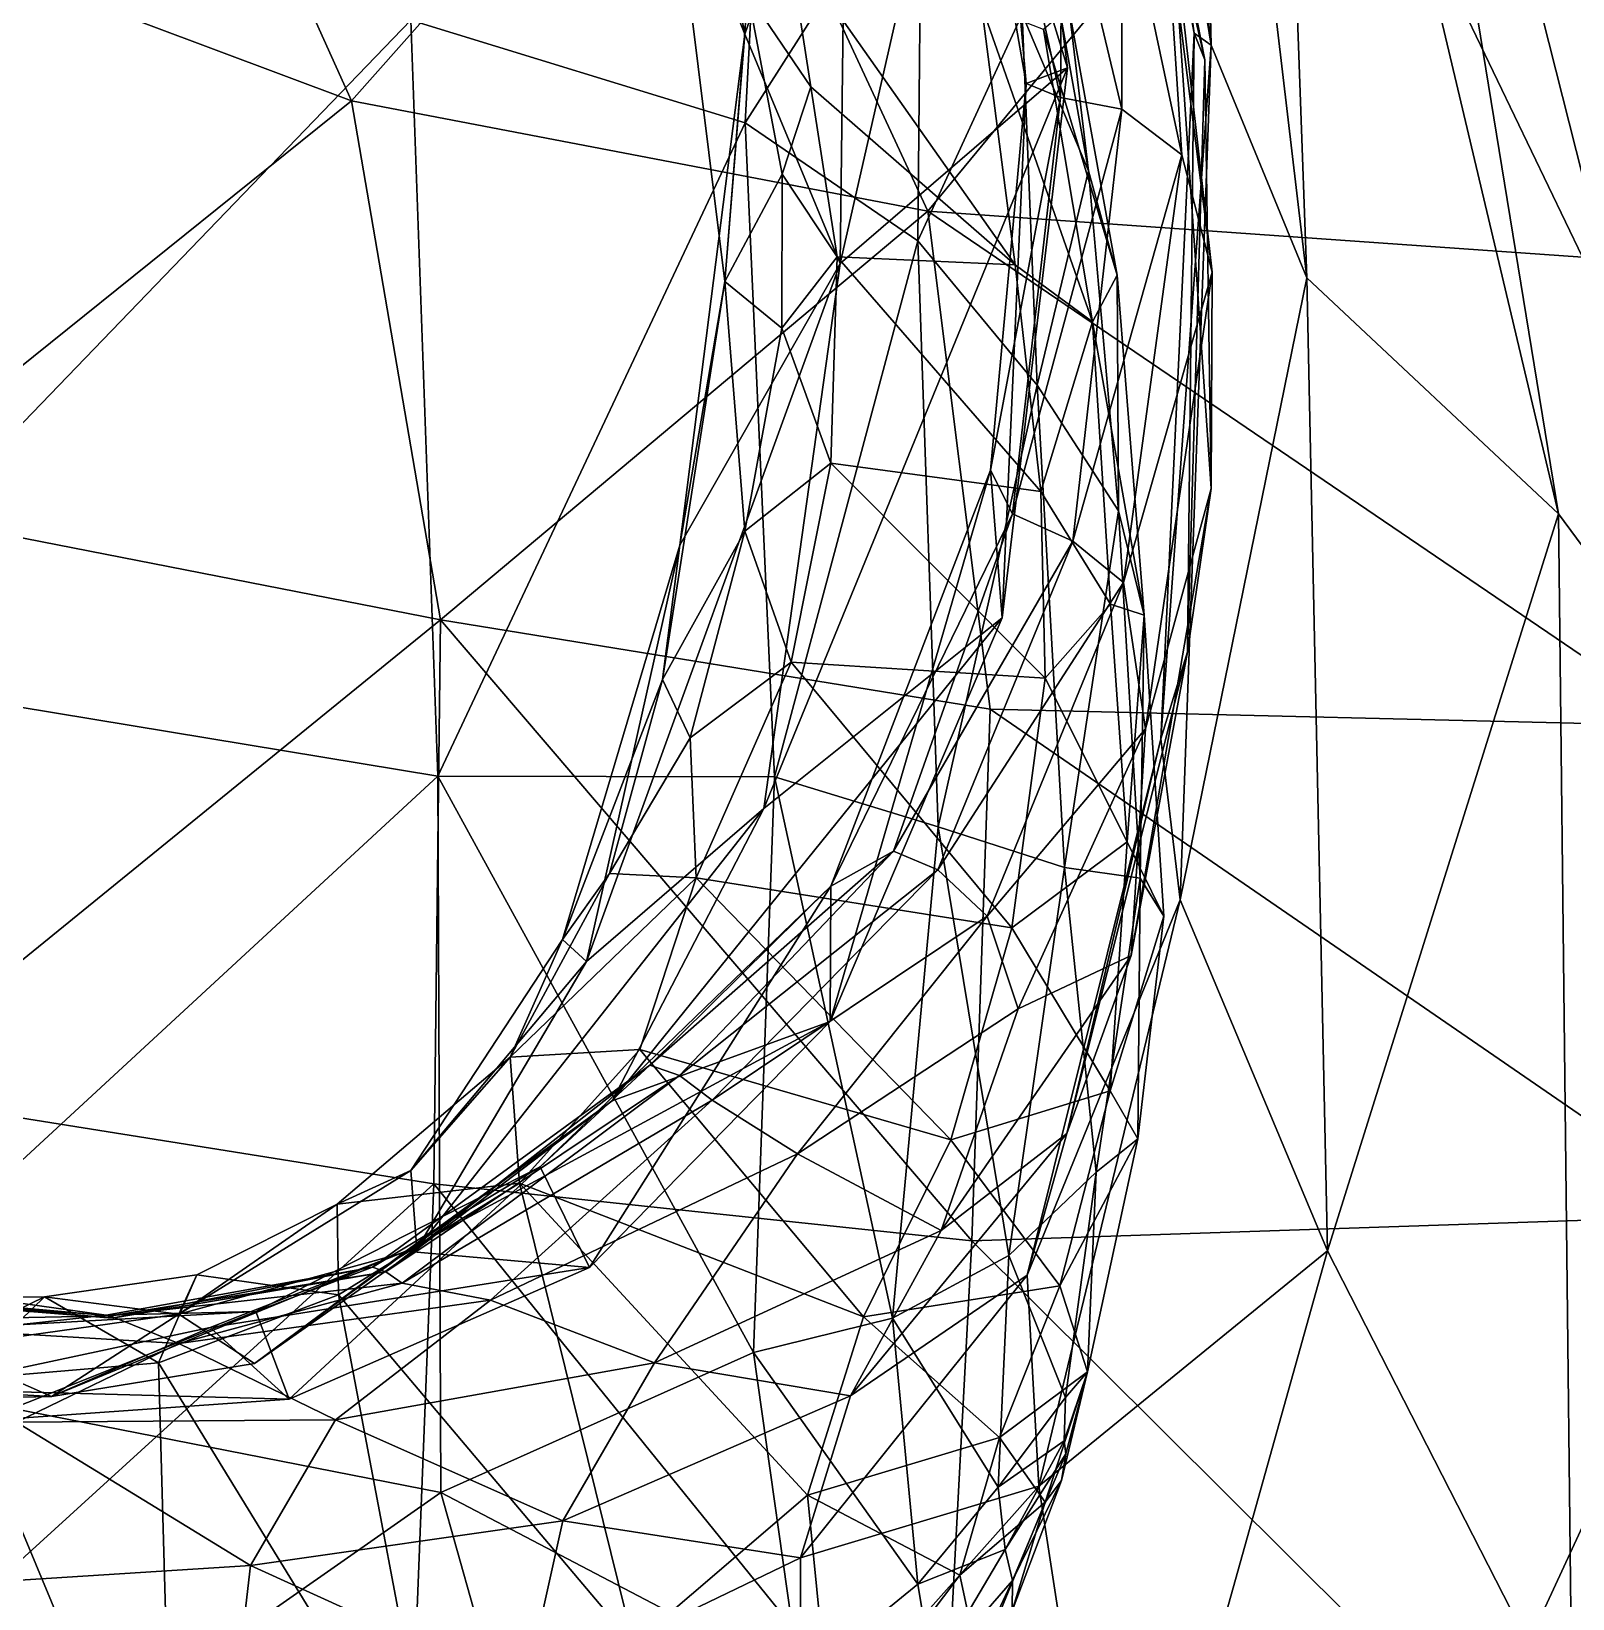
# Model space of a CAD drawing. Extents: x -1.6 to 1.6, y -9.4 to 16.4.
# Drawn here: x -0.8501 to -0.4734, y -0.7189 to -0.3359 of the extents above; entities that cross this region are included whole.
import ezdxf

# ---------------------------------------------------------------- set-up
doc = ezdxf.new("R2010")
doc.units = 0
doc.layers.add('DIPLODOC$LWO', color=1, linetype='CONTINUOUS')

msp = doc.modelspace()

# ---------------------------------------------------------------- linework, layer by layer
at = {"layer": 'DIPLODOC$LWO'}
for points in [[(-0.52561, -0.15546, 2.32214), (-0.50968, -0.13469, 2.34177), (-0.43617, -0.50886, 2.40344)], [(-0.41843, -0.53299, 2.42729), (-0.43617, -0.50886, 2.40344), (-0.50968, -0.13469, 2.34177)], [(-0.50968, -0.13469, 2.34177), (-0.43969, -0.15554, 2.33383), (-0.41843, -0.53299, 2.42729)], [(-0.54691, -0.15822, 2.27267), (-0.52561, -0.15546, 2.32214), (-0.47689, -0.45383, 2.34277)], [(-0.43617, -0.50886, 2.40344), (-0.47689, -0.45383, 2.34277), (-0.52561, -0.15546, 2.32214)], [(-0.58245, -0.15907, 2.15909), (-0.56179, -0.33925, 2.16057), (-0.58845, -0.17431, 2.08224)], [(-0.58245, -0.15907, 2.15909), (-0.56588, -0.16364, 2.2179), (-0.56179, -0.33925, 2.16057)], [(-0.56588, -0.16364, 2.2179), (-0.54691, -0.15822, 2.27267), (-0.53836, -0.39612, 2.2592)], [(-0.47689, -0.45383, 2.34277), (-0.53836, -0.39612, 2.2592), (-0.54691, -0.15822, 2.27267)], [(-0.53836, -0.39612, 2.2592), (-0.56179, -0.33925, 2.16057), (-0.56588, -0.16364, 2.2179)], [(-0.59687, -0.17199, 1.96828), (-0.56333, -0.34288, 1.94577), (-0.57141, -0.30736, 1.85631)], [(-0.56333, -0.34288, 1.94577), (-0.59687, -0.17199, 1.96828), (-0.56593, -0.33639, 2.04706)], [(-0.58845, -0.17431, 2.08224), (-0.56593, -0.33639, 2.04706), (-0.59687, -0.17199, 1.96828)], [(-0.56593, -0.33639, 2.04706), (-0.58845, -0.17431, 2.08224), (-0.56179, -0.33925, 2.16057)], [(-0.77188, -0.3529, 4.46425), (-0.8312, -0.22131, 4.38325), (-0.90556, -0.30279, 4.18361)], [(-0.68762, -0.25788, 4.6967), (-0.8312, -0.22131, 4.38325), (-0.77188, -0.3529, 4.46425)], [(-0.65087, -0.26536, 0.99909), (-0.61279, -0.21838, 1.30402), (-0.65248, -0.39261, 1.0211)], [(-0.61279, -0.21838, 1.30402), (-0.59684, -0.34485, 1.3119), (-0.65248, -0.39261, 1.0211)], [(-0.61279, -0.21838, 1.30402), (-0.62191, -0.26314, 1.48987), (-0.59684, -0.34485, 1.3119)], [(-0.69361, -0.24459, 0.76093), (-0.67578, -0.33663, 0.75008), (-0.69364, -0.29192, 0.51336)], [(-0.67578, -0.33663, 0.75008), (-0.69361, -0.24459, 0.76093), (-0.65087, -0.26536, 0.99909)], [(-0.67565, -0.35828, 0.01135), (-0.75741, -0.33318, 0.00517), (-0.67022, -0.25471, 0.02245)], [(-0.67022, -0.25471, 0.02245), (-0.63259, -0.29061, 0.03648), (-0.67565, -0.35828, 0.01135)], [(-0.63104, -0.37986, 4.7035), (-0.68762, -0.25788, 4.6967), (-0.77188, -0.3529, 4.46425)], [(-0.68762, -0.25788, 4.6967), (-0.63104, -0.37986, 4.7035), (-0.53335, -0.26151, 4.89661)], [(-0.63104, -0.37986, 4.7035), (-0.47104, -0.39107, 4.89483), (-0.53335, -0.26151, 4.89661)], [(-0.62191, -0.26314, 1.48987), (-0.61202, -0.29041, 1.56574), (-0.60699, -0.34864, 1.48779)], [(-0.62191, -0.26314, 1.48987), (-0.60699, -0.34864, 1.48779), (-0.59684, -0.34485, 1.3119)], [(-0.53335, -0.26151, 4.89661), (-0.47104, -0.39107, 4.89483), (-0.37531, -0.27215, 5.08031)], [(-0.65087, -0.26536, 0.99909), (-0.65248, -0.39261, 1.0211), (-0.67578, -0.33663, 0.75008)], [(-0.63343, -0.38712, 0.02269), (-0.67565, -0.35828, 0.01135), (-0.63259, -0.29061, 0.03648)], [(-0.63259, -0.29061, 0.03648), (-0.60799, -0.33174, 0.05406), (-0.63343, -0.38712, 0.02269)], [(-0.61202, -0.29041, 1.56574), (-0.59859, -0.35207, 1.5683), (-0.60699, -0.34864, 1.48779)], [(-0.61202, -0.29041, 1.56574), (-0.59818, -0.29387, 1.61844), (-0.59859, -0.35207, 1.5683)], [(-0.68061, -0.39708, 0.52114), (-0.69364, -0.29192, 0.51336), (-0.67578, -0.33663, 0.75008)], [(-0.69364, -0.29192, 0.51336), (-0.68061, -0.39708, 0.52114), (-0.67501, -0.32672, 0.42274)], [(-0.59818, -0.29387, 1.61844), (-0.58357, -0.35495, 1.62303), (-0.59859, -0.35207, 1.5683)], [(-0.59818, -0.29387, 1.61844), (-0.58354, -0.29755, 1.67759), (-0.58357, -0.35495, 1.62303)], [(-0.58354, -0.29755, 1.67759), (-0.56891, -0.36607, 1.67736), (-0.58357, -0.35495, 1.62303)], [(-0.58354, -0.29755, 1.67759), (-0.57299, -0.30417, 1.7512), (-0.56891, -0.36607, 1.67736)], [(-0.91075, -0.3032, 0.00365), (-0.75741, -0.33318, 0.00517), (-0.91011, -0.49166, 0.00905)], [(-0.90556, -0.30279, 4.18361), (-0.89457, -0.45143, 4.28532), (-0.77188, -0.3529, 4.46425)], [(-0.57299, -0.30417, 1.7512), (-0.57141, -0.30736, 1.85631), (-0.56156, -0.39477, 1.74263)], [(-0.57299, -0.30417, 1.7512), (-0.56156, -0.39477, 1.74263), (-0.56891, -0.36607, 1.67736)], [(-0.59178, -0.37001, 0.07903), (-0.60799, -0.33174, 0.05406), (-0.60257, -0.30957, 0.08344)], [(-0.59178, -0.37001, 0.07903), (-0.60257, -0.30957, 0.08344), (-0.59659, -0.33012, 0.1145)], [(-0.57141, -0.30736, 1.85631), (-0.5618, -0.4476, 1.84014), (-0.56156, -0.39477, 1.74263)], [(-0.57141, -0.30736, 1.85631), (-0.56333, -0.34288, 1.94577), (-0.5618, -0.4476, 1.84014)], [(-0.66506, -0.31428, 0.32741), (-0.67501, -0.32672, 0.42274), (-0.65965, -0.34951, 0.35161)], [(-0.61793, -0.32963, 0.23627), (-0.66506, -0.31428, 0.32741), (-0.60971, -0.39296, 0.2589)], [(-0.66506, -0.31428, 0.32741), (-0.65965, -0.34951, 0.35161), (-0.60971, -0.39296, 0.2589)], [(-0.67501, -0.32672, 0.42274), (-0.68061, -0.39708, 0.52114), (-0.66662, -0.37078, 0.42592)], [(-0.67501, -0.32672, 0.42274), (-0.66662, -0.37078, 0.42592), (-0.65965, -0.34951, 0.35161)], [(-0.75079, -0.51792, 0.00419), (-0.91011, -0.49166, 0.00905), (-0.75741, -0.33318, 0.00517)], [(-0.75741, -0.33318, 0.00517), (-0.67565, -0.35828, 0.01135), (-0.75079, -0.51792, 0.00419)], [(-0.6043, -0.4224, 0.04362), (-0.63343, -0.38712, 0.02269), (-0.60799, -0.33174, 0.05406)], [(-0.60277, -0.33543, 0.1679), (-0.61793, -0.32963, 0.23627), (-0.59077, -0.40693, 0.17756)], [(-0.61793, -0.32963, 0.23627), (-0.60971, -0.39296, 0.2589), (-0.59077, -0.40693, 0.17756)], [(-0.60799, -0.33174, 0.05406), (-0.59178, -0.37001, 0.07903), (-0.6043, -0.4224, 0.04362)], [(-0.59659, -0.33012, 0.1145), (-0.60277, -0.33543, 0.1679), (-0.58475, -0.39547, 0.11612)], [(-0.58475, -0.39547, 0.11612), (-0.59178, -0.37001, 0.07903), (-0.59659, -0.33012, 0.1145)], [(-0.67578, -0.33663, 0.75008), (-0.69165, -0.46149, 0.68077), (-0.68061, -0.39708, 0.52114)], [(-0.69165, -0.46149, 0.68077), (-0.67578, -0.33663, 0.75008), (-0.65248, -0.39261, 1.0211)], [(-0.60277, -0.33543, 0.1679), (-0.59077, -0.40693, 0.17756), (-0.58475, -0.39547, 0.11612)], [(-0.56593, -0.33639, 2.04706), (-0.57406, -0.50879, 2.06779), (-0.56753, -0.48756, 1.94838)], [(-0.56593, -0.33639, 2.04706), (-0.56179, -0.33925, 2.16057), (-0.57406, -0.50879, 2.06779)], [(-0.56333, -0.34288, 1.94577), (-0.56593, -0.33639, 2.04706), (-0.56753, -0.48756, 1.94838)], [(-0.56179, -0.33925, 2.16057), (-0.56934, -0.54818, 2.19499), (-0.57406, -0.50879, 2.06779)], [(-0.56179, -0.33925, 2.16057), (-0.53836, -0.39612, 2.2592), (-0.56934, -0.54818, 2.19499)], [(-0.56333, -0.34288, 1.94577), (-0.56753, -0.48756, 1.94838), (-0.5618, -0.4476, 1.84014)], [(-0.65248, -0.39261, 1.0211), (-0.59684, -0.34485, 1.3119), (-0.67111, -0.5258, 1.05951)], [(-0.59684, -0.34485, 1.3119), (-0.61286, -0.47921, 1.33474), (-0.67111, -0.5258, 1.05951)], [(-0.59684, -0.34485, 1.3119), (-0.60699, -0.34864, 1.48779), (-0.61286, -0.47921, 1.33474)], [(-0.65965, -0.34951, 0.35161), (-0.66662, -0.37078, 0.42592), (-0.65316, -0.39105, 0.34547)], [(-0.65965, -0.34951, 0.35161), (-0.65316, -0.39105, 0.34547), (-0.60971, -0.39296, 0.2589)], [(-0.60699, -0.34864, 1.48779), (-0.59859, -0.35207, 1.5683), (-0.6157, -0.44316, 1.51354)], [(-0.60699, -0.34864, 1.48779), (-0.6157, -0.44316, 1.51354), (-0.61286, -0.47921, 1.33474)], [(-0.59859, -0.35207, 1.5683), (-0.6103, -0.4538, 1.59401), (-0.6157, -0.44316, 1.51354)], [(-0.59859, -0.35207, 1.5683), (-0.58357, -0.35495, 1.62303), (-0.6103, -0.4538, 1.59401)], [(-0.89457, -0.45143, 4.28532), (-0.75015, -0.47976, 4.49778), (-0.77188, -0.3529, 4.46425)], [(-0.77188, -0.3529, 4.46425), (-0.75015, -0.47976, 4.49778), (-0.63104, -0.37986, 4.7035)], [(-0.58357, -0.35495, 1.62303), (-0.59555, -0.46053, 1.64051), (-0.6103, -0.4538, 1.59401)], [(-0.58357, -0.35495, 1.62303), (-0.56891, -0.36607, 1.67736), (-0.59555, -0.46053, 1.64051)], [(-0.66849, -0.51806, 0.00772), (-0.75079, -0.51792, 0.00419), (-0.67565, -0.35828, 0.01135)], [(-0.67565, -0.35828, 0.01135), (-0.63343, -0.38712, 0.02269), (-0.66849, -0.51806, 0.00772)], [(-0.56891, -0.36607, 1.67736), (-0.58319, -0.47061, 1.68606), (-0.59555, -0.46053, 1.64051)], [(-0.56891, -0.36607, 1.67736), (-0.56156, -0.39477, 1.74263), (-0.58319, -0.47061, 1.68606)], [(-0.66662, -0.37078, 0.42592), (-0.68061, -0.39708, 0.52114), (-0.66668, -0.40849, 0.43786)], [(-0.66662, -0.37078, 0.42592), (-0.66668, -0.40849, 0.43786), (-0.65316, -0.39105, 0.34547)], [(-0.58444, -0.45309, 0.07472), (-0.6043, -0.4224, 0.04362), (-0.59178, -0.37001, 0.07903)], [(-0.59178, -0.37001, 0.07903), (-0.58475, -0.39547, 0.11612), (-0.58444, -0.45309, 0.07472)], [(-0.75015, -0.47976, 4.49778), (-0.61574, -0.50157, 4.69384), (-0.63104, -0.37986, 4.7035)], [(-0.47104, -0.39107, 4.89483), (-0.63104, -0.37986, 4.7035), (-0.4459, -0.50561, 4.87742)], [(-0.61574, -0.50157, 4.69384), (-0.4459, -0.50561, 4.87742), (-0.63104, -0.37986, 4.7035)], [(-0.62847, -0.53035, 0.02196), (-0.66849, -0.51806, 0.00772), (-0.63343, -0.38712, 0.02269)], [(-0.63343, -0.38712, 0.02269), (-0.6043, -0.4224, 0.04362), (-0.62847, -0.53035, 0.02196)], [(-0.69165, -0.46149, 0.68077), (-0.65248, -0.39261, 1.0211), (-0.7144, -0.56325, 0.74503)], [(-0.65248, -0.39261, 1.0211), (-0.67111, -0.5258, 1.05951), (-0.7144, -0.56325, 0.74503)], [(-0.65316, -0.39105, 0.34547), (-0.66668, -0.40849, 0.43786), (-0.65474, -0.44144, 0.35787)], [(-0.65316, -0.39105, 0.34547), (-0.65474, -0.44144, 0.35787), (-0.60338, -0.44834, 0.25868)], [(-0.60338, -0.44834, 0.25868), (-0.60971, -0.39296, 0.2589), (-0.65316, -0.39105, 0.34547)], [(-0.60971, -0.39296, 0.2589), (-0.60338, -0.44834, 0.25868), (-0.59077, -0.40693, 0.17756)], [(-0.6959, -0.49433, 0.52945), (-0.68061, -0.39708, 0.52114), (-0.69165, -0.46149, 0.68077)], [(-0.68061, -0.39708, 0.52114), (-0.6959, -0.49433, 0.52945), (-0.67577, -0.45802, 0.45462)], [(-0.66668, -0.40849, 0.43786), (-0.68061, -0.39708, 0.52114), (-0.67577, -0.45802, 0.45462)], [(-0.58475, -0.39547, 0.11612), (-0.59077, -0.40693, 0.17756), (-0.57816, -0.47857, 0.12717)], [(-0.57816, -0.47857, 0.12717), (-0.58444, -0.45309, 0.07472), (-0.58475, -0.39547, 0.11612)], [(-0.56156, -0.39477, 1.74263), (-0.5778, -0.50633, 1.7467), (-0.58319, -0.47061, 1.68606)], [(-0.56156, -0.39477, 1.74263), (-0.5618, -0.4476, 1.84014), (-0.5778, -0.50633, 1.7467)], [(-0.53333, -0.63392, 2.34538), (-0.56934, -0.54818, 2.19499), (-0.53836, -0.39612, 2.2592)], [(-0.53836, -0.39612, 2.2592), (-0.47689, -0.45383, 2.34277), (-0.53333, -0.63392, 2.34538)], [(-0.66668, -0.40849, 0.43786), (-0.67577, -0.45802, 0.45462), (-0.65474, -0.44144, 0.35787)], [(-0.58634, -0.47588, 0.18964), (-0.59077, -0.40693, 0.17756), (-0.60338, -0.44834, 0.25868)], [(-0.59077, -0.40693, 0.17756), (-0.58634, -0.47588, 0.18964), (-0.57816, -0.47857, 0.12717)], [(-0.59759, -0.54022, 0.04839), (-0.62847, -0.53035, 0.02196), (-0.6043, -0.4224, 0.04362)], [(-0.6043, -0.4224, 0.04362), (-0.58444, -0.45309, 0.07472), (-0.59759, -0.54022, 0.04839)], [(-0.65474, -0.44144, 0.35787), (-0.67577, -0.45802, 0.45462), (-0.66443, -0.49008, 0.3809)], [(-0.65474, -0.44144, 0.35787), (-0.66443, -0.49008, 0.3809), (-0.60236, -0.49402, 0.27211)], [(-0.61286, -0.47921, 1.33474), (-0.6157, -0.44316, 1.51354), (-0.65492, -0.5779, 1.37337)], [(-0.6157, -0.44316, 1.51354), (-0.6547, -0.54483, 1.57744), (-0.65492, -0.5779, 1.37337)], [(-0.60236, -0.49402, 0.27211), (-0.60338, -0.44834, 0.25868), (-0.65474, -0.44144, 0.35787)], [(-0.6157, -0.44316, 1.51354), (-0.6103, -0.4538, 1.59401), (-0.6547, -0.54483, 1.57744)], [(-0.5618, -0.4476, 1.84014), (-0.58132, -0.56179, 1.84178), (-0.5778, -0.50633, 1.7467)], [(-0.5618, -0.4476, 1.84014), (-0.56753, -0.48756, 1.94838), (-0.58132, -0.56179, 1.84178)], [(-0.89457, -0.45143, 4.28532), (-0.89214, -0.59516, 4.35034), (-0.75015, -0.47976, 4.49778)], [(-0.60338, -0.44834, 0.25868), (-0.60236, -0.49402, 0.27211), (-0.58634, -0.47588, 0.18964)], [(-0.6103, -0.4538, 1.59401), (-0.63941, -0.53627, 1.63839), (-0.6547, -0.54483, 1.57744)], [(-0.6103, -0.4538, 1.59401), (-0.59555, -0.46053, 1.64051), (-0.63941, -0.53627, 1.63839)], [(-0.57909, -0.54282, 0.08992), (-0.59759, -0.54022, 0.04839), (-0.58444, -0.45309, 0.07472)], [(-0.58444, -0.45309, 0.07472), (-0.57816, -0.47857, 0.12717), (-0.57909, -0.54282, 0.08992)], [(-0.4735, -0.75087, 2.50403), (-0.53333, -0.63392, 2.34538), (-0.47689, -0.45383, 2.34277)], [(-0.47689, -0.45383, 2.34277), (-0.43617, -0.50886, 2.40344), (-0.4735, -0.75087, 2.50403)], [(-0.67577, -0.45802, 0.45462), (-0.6959, -0.49433, 0.52945), (-0.6891, -0.50857, 0.4593)], [(-0.67577, -0.45802, 0.45462), (-0.6891, -0.50857, 0.4593), (-0.66443, -0.49008, 0.3809)], [(-0.6959, -0.49433, 0.52945), (-0.69165, -0.46149, 0.68077), (-0.72031, -0.55787, 0.57033)], [(-0.69165, -0.46149, 0.68077), (-0.7144, -0.56325, 0.74503), (-0.72031, -0.55787, 0.57033)], [(-0.59555, -0.46053, 1.64051), (-0.62858, -0.54083, 1.67389), (-0.63941, -0.53627, 1.63839)], [(-0.59555, -0.46053, 1.64051), (-0.58319, -0.47061, 1.68606), (-0.62858, -0.54083, 1.67389)], [(-0.58319, -0.47061, 1.68606), (-0.61654, -0.55215, 1.71057), (-0.62858, -0.54083, 1.67389)], [(-0.58319, -0.47061, 1.68606), (-0.5778, -0.50633, 1.7467), (-0.61654, -0.55215, 1.71057)], [(-0.58228, -0.53399, 0.18253), (-0.58634, -0.47588, 0.18964), (-0.60236, -0.49402, 0.27211)], [(-0.58634, -0.47588, 0.18964), (-0.58228, -0.53399, 0.18253), (-0.57816, -0.47857, 0.12717)], [(-0.5733, -0.55218, 0.12865), (-0.57816, -0.47857, 0.12717), (-0.58228, -0.53399, 0.18253)], [(-0.5733, -0.55218, 0.12865), (-0.57909, -0.54282, 0.08992), (-0.57816, -0.47857, 0.12717)], [(-0.89214, -0.59516, 4.35034), (-0.75174, -0.61758, 4.51175), (-0.75015, -0.47976, 4.49778)], [(-0.75174, -0.61758, 4.51175), (-0.62024, -0.63147, 4.67181), (-0.75015, -0.47976, 4.49778)], [(-0.61574, -0.50157, 4.69384), (-0.75015, -0.47976, 4.49778), (-0.62024, -0.63147, 4.67181)], [(-0.67111, -0.5258, 1.05951), (-0.61286, -0.47921, 1.33474), (-0.70815, -0.59731, 1.06529)], [(-0.61286, -0.47921, 1.33474), (-0.65492, -0.5779, 1.37337), (-0.70815, -0.59731, 1.06529)], [(-0.66443, -0.49008, 0.3809), (-0.6891, -0.50857, 0.4593), (-0.68761, -0.5428, 0.41167)], [(-0.66443, -0.49008, 0.3809), (-0.68761, -0.5428, 0.41167), (-0.61045, -0.55499, 0.28667)], [(-0.61045, -0.55499, 0.28667), (-0.60236, -0.49402, 0.27211), (-0.66443, -0.49008, 0.3809)], [(-0.56753, -0.48756, 1.94838), (-0.59704, -0.60529, 1.95227), (-0.58132, -0.56179, 1.84178)], [(-0.56753, -0.48756, 1.94838), (-0.57406, -0.50879, 2.06779), (-0.59704, -0.60529, 1.95227)], [(-0.91011, -0.49166, 0.00905), (-0.75079, -0.51792, 0.00419), (-0.90701, -0.66224, 0.01254)], [(-0.60236, -0.49402, 0.27211), (-0.61045, -0.55499, 0.28667), (-0.58228, -0.53399, 0.18253)], [(-0.6959, -0.49433, 0.52945), (-0.72031, -0.55787, 0.57033), (-0.70882, -0.5417, 0.49272)], [(-0.6891, -0.50857, 0.4593), (-0.6959, -0.49433, 0.52945), (-0.70882, -0.5417, 0.49272)], [(-0.62024, -0.63147, 4.67181), (-0.43578, -0.62527, 4.84942), (-0.61574, -0.50157, 4.69384)], [(-0.4459, -0.50561, 4.87742), (-0.61574, -0.50157, 4.69384), (-0.43578, -0.62527, 4.84942)], [(-0.6891, -0.50857, 0.4593), (-0.70882, -0.5417, 0.49272), (-0.68761, -0.5428, 0.41167)], [(-0.5778, -0.50633, 1.7467), (-0.60896, -0.57483, 1.76188), (-0.61654, -0.55215, 1.71057)], [(-0.5778, -0.50633, 1.7467), (-0.58132, -0.56179, 1.84178), (-0.60896, -0.57483, 1.76188)], [(-0.57406, -0.50879, 2.06779), (-0.60676, -0.63984, 2.08606), (-0.59704, -0.60529, 1.95227)], [(-0.57406, -0.50879, 2.06779), (-0.56934, -0.54818, 2.19499), (-0.60676, -0.63984, 2.08606)], [(-0.41756, -0.85642, 2.62944), (-0.4735, -0.75087, 2.50403), (-0.43617, -0.50886, 2.40344)], [(-0.75001, -0.69297, 0.00797), (-0.90701, -0.66224, 0.01254), (-0.75079, -0.51792, 0.00419)], [(-0.75001, -0.69297, 0.00797), (-0.75079, -0.51792, 0.00419), (-0.6736, -0.65879, 0.01428)], [(-0.75079, -0.51792, 0.00419), (-0.66849, -0.51806, 0.00772), (-0.6736, -0.65879, 0.01428)], [(-0.6736, -0.65879, 0.01428), (-0.66849, -0.51806, 0.00772), (-0.63968, -0.65035, 0.02747)], [(-0.66849, -0.51806, 0.00772), (-0.62847, -0.53035, 0.02196), (-0.63968, -0.65035, 0.02747)], [(-0.7144, -0.56325, 0.74503), (-0.67111, -0.5258, 1.05951), (-0.75594, -0.63354, 0.73763)], [(-0.67111, -0.5258, 1.05951), (-0.70815, -0.59731, 1.06529), (-0.75594, -0.63354, 0.73763)], [(-0.63968, -0.65035, 0.02747), (-0.62847, -0.53035, 0.02196), (-0.61123, -0.63505, 0.04871)], [(-0.62847, -0.53035, 0.02196), (-0.59759, -0.54022, 0.04839), (-0.61123, -0.63505, 0.04871)], [(-0.58643, -0.59481, 0.18618), (-0.58228, -0.53399, 0.18253), (-0.61045, -0.55499, 0.28667)], [(-0.58228, -0.53399, 0.18253), (-0.58643, -0.59481, 0.18618), (-0.5733, -0.55218, 0.12865)], [(-0.63941, -0.53627, 1.63839), (-0.69892, -0.58857, 1.65473), (-0.6547, -0.54483, 1.57744)], [(-0.69892, -0.58857, 1.65473), (-0.63941, -0.53627, 1.63839), (-0.69169, -0.59111, 1.68384)], [(-0.62858, -0.54083, 1.67389), (-0.69169, -0.59111, 1.68384), (-0.63941, -0.53627, 1.63839)], [(-0.70882, -0.5417, 0.49272), (-0.72031, -0.55787, 0.57033), (-0.73313, -0.58661, 0.47586)], [(-0.70882, -0.5417, 0.49272), (-0.73313, -0.58661, 0.47586), (-0.68761, -0.5428, 0.41167)], [(-0.70139, -0.58475, 0.39337), (-0.68761, -0.5428, 0.41167), (-0.73313, -0.58661, 0.47586)], [(-0.68761, -0.5428, 0.41167), (-0.70139, -0.58475, 0.39337), (-0.62537, -0.60677, 0.29755)], [(-0.69169, -0.59111, 1.68384), (-0.62858, -0.54083, 1.67389), (-0.68369, -0.59708, 1.71208)], [(-0.62537, -0.60677, 0.29755), (-0.61045, -0.55499, 0.28667), (-0.68761, -0.5428, 0.41167)], [(-0.61654, -0.55215, 1.71057), (-0.68369, -0.59708, 1.71208), (-0.62858, -0.54083, 1.67389)], [(-0.61123, -0.63505, 0.04871), (-0.59759, -0.54022, 0.04839), (-0.58985, -0.61474, 0.08291)], [(-0.59759, -0.54022, 0.04839), (-0.57909, -0.54282, 0.08992), (-0.58985, -0.61474, 0.08291)], [(-0.58985, -0.61474, 0.08291), (-0.57909, -0.54282, 0.08992), (-0.5797, -0.60658, 0.12341)], [(-0.57909, -0.54282, 0.08992), (-0.5733, -0.55218, 0.12865), (-0.5797, -0.60658, 0.12341)], [(-0.72577, -0.61338, 1.6041), (-0.6547, -0.54483, 1.57744), (-0.69892, -0.58857, 1.65473)], [(-0.6547, -0.54483, 1.57744), (-0.72577, -0.61338, 1.6041), (-0.71372, -0.63802, 1.40819)], [(-0.65492, -0.5779, 1.37337), (-0.6547, -0.54483, 1.57744), (-0.71372, -0.63802, 1.40819)], [(-0.56934, -0.54818, 2.19499), (-0.60387, -0.69145, 2.23682), (-0.60676, -0.63984, 2.08606)], [(-0.56934, -0.54818, 2.19499), (-0.53333, -0.63392, 2.34538), (-0.60387, -0.69145, 2.23682)], [(-0.68369, -0.59708, 1.71208), (-0.61654, -0.55215, 1.71057), (-0.66285, -0.6102, 1.75371)], [(-0.60896, -0.57483, 1.76188), (-0.66285, -0.6102, 1.75371), (-0.61654, -0.55215, 1.71057)], [(-0.61045, -0.55499, 0.28667), (-0.62537, -0.60677, 0.29755), (-0.58643, -0.59481, 0.18618)], [(-0.5797, -0.60658, 0.12341), (-0.5733, -0.55218, 0.12865), (-0.58643, -0.59481, 0.18618)], [(-0.72031, -0.55787, 0.57033), (-0.7144, -0.56325, 0.74503), (-0.75741, -0.61427, 0.57266)], [(-0.72031, -0.55787, 0.57033), (-0.75741, -0.61427, 0.57266), (-0.73313, -0.58661, 0.47586)], [(-0.58132, -0.56179, 1.84178), (-0.62776, -0.62899, 1.83854), (-0.60896, -0.57483, 1.76188)], [(-0.58132, -0.56179, 1.84178), (-0.59704, -0.60529, 1.95227), (-0.62776, -0.62899, 1.83854)], [(-0.7144, -0.56325, 0.74503), (-0.75594, -0.63354, 0.73763), (-0.75741, -0.61427, 0.57266)], [(-0.70815, -0.59731, 1.06529), (-0.65492, -0.5779, 1.37337), (-0.75856, -0.63403, 1.07247)], [(-0.65492, -0.5779, 1.37337), (-0.71372, -0.63802, 1.40819), (-0.75856, -0.63403, 1.07247)], [(-0.60896, -0.57483, 1.76188), (-0.62776, -0.62899, 1.83854), (-0.66285, -0.6102, 1.75371)], [(-0.70139, -0.58475, 0.39337), (-0.73313, -0.58661, 0.47586), (-0.73078, -0.61736, 0.40073)], [(-0.70139, -0.58475, 0.39337), (-0.73078, -0.61736, 0.40073), (-0.64673, -0.65003, 0.30627)], [(-0.64673, -0.65003, 0.30627), (-0.62537, -0.60677, 0.29755), (-0.70139, -0.58475, 0.39337)], [(-0.73313, -0.58661, 0.47586), (-0.75741, -0.61427, 0.57266), (-0.77536, -0.62253, 0.4895)], [(-0.73313, -0.58661, 0.47586), (-0.77536, -0.62253, 0.4895), (-0.73078, -0.61736, 0.40073)], [(-0.69892, -0.58857, 1.65473), (-0.76676, -0.63793, 1.66494), (-0.72577, -0.61338, 1.6041)], [(-0.76676, -0.63793, 1.66494), (-0.69892, -0.58857, 1.65473), (-0.76352, -0.63903, 1.6908)], [(-0.69169, -0.59111, 1.68384), (-0.76352, -0.63903, 1.6908), (-0.69892, -0.58857, 1.65473)], [(-0.76352, -0.63903, 1.6908), (-0.69169, -0.59111, 1.68384), (-0.75947, -0.64183, 1.71447)], [(-0.68369, -0.59708, 1.71208), (-0.75947, -0.64183, 1.71447), (-0.69169, -0.59111, 1.68384)], [(-0.89214, -0.59516, 4.35034), (-0.89124, -0.74454, 4.37757), (-0.75174, -0.61758, 4.51175)], [(-0.75594, -0.63354, 0.73763), (-0.70815, -0.59731, 1.06529), (-0.79554, -0.6615, 0.75618)], [(-0.70815, -0.59731, 1.06529), (-0.75856, -0.63403, 1.07247), (-0.79554, -0.6615, 0.75618)], [(-0.75947, -0.64183, 1.71447), (-0.68369, -0.59708, 1.71208), (-0.73793, -0.64601, 1.75265)], [(-0.66285, -0.6102, 1.75371), (-0.73793, -0.64601, 1.75265), (-0.68369, -0.59708, 1.71208)], [(-0.59875, -0.64252, 0.18764), (-0.58643, -0.59481, 0.18618), (-0.62537, -0.60677, 0.29755)], [(-0.58643, -0.59481, 0.18618), (-0.59875, -0.64252, 0.18764), (-0.5797, -0.60658, 0.12341)], [(-0.59704, -0.60529, 1.95227), (-0.64993, -0.66938, 1.95658), (-0.62776, -0.62899, 1.83854)], [(-0.59704, -0.60529, 1.95227), (-0.60676, -0.63984, 2.08606), (-0.64993, -0.66938, 1.95658)], [(-0.62537, -0.60677, 0.29755), (-0.64673, -0.65003, 0.30627), (-0.59875, -0.64252, 0.18764)], [(-0.59199, -0.66348, 0.11895), (-0.5797, -0.60658, 0.12341), (-0.59875, -0.64252, 0.18764)], [(-0.58985, -0.61474, 0.08291), (-0.5797, -0.60658, 0.12341), (-0.59199, -0.66348, 0.11895)], [(-0.66285, -0.6102, 1.75371), (-0.69778, -0.66133, 1.83466), (-0.73793, -0.64601, 1.75265)], [(-0.62776, -0.62899, 1.83854), (-0.69778, -0.66133, 1.83466), (-0.66285, -0.6102, 1.75371)], [(-0.75741, -0.61427, 0.57266), (-0.75594, -0.63354, 0.73763), (-0.81406, -0.64942, 0.57516)], [(-0.75741, -0.61427, 0.57266), (-0.81406, -0.64942, 0.57516), (-0.77536, -0.62253, 0.4895)], [(-0.79524, -0.64879, 1.61664), (-0.72577, -0.61338, 1.6041), (-0.76676, -0.63793, 1.66494)], [(-0.72577, -0.61338, 1.6041), (-0.79524, -0.64879, 1.61664), (-0.78708, -0.67022, 1.42534)], [(-0.71372, -0.63802, 1.40819), (-0.72577, -0.61338, 1.6041), (-0.78708, -0.67022, 1.42534)], [(-0.61123, -0.63505, 0.04871), (-0.58985, -0.61474, 0.08291), (-0.59736, -0.66978, 0.0843)], [(-0.59736, -0.66978, 0.0843), (-0.58985, -0.61474, 0.08291), (-0.59199, -0.66348, 0.11895)], [(-0.89124, -0.74454, 4.37757), (-0.75764, -0.76692, 4.50481), (-0.75174, -0.61758, 4.51175)], [(-0.73078, -0.61736, 0.40073), (-0.77536, -0.62253, 0.4895), (-0.77508, -0.64465, 0.41692)], [(-0.73078, -0.61736, 0.40073), (-0.77508, -0.64465, 0.41692), (-0.70294, -0.73006, 0.30354)], [(-0.75764, -0.76692, 4.50481), (-0.62767, -0.77085, 4.63929), (-0.75174, -0.61758, 4.51175)], [(-0.62024, -0.63147, 4.67181), (-0.75174, -0.61758, 4.51175), (-0.62767, -0.77085, 4.63929)], [(-0.66039, -0.69367, 0.28338), (-0.73078, -0.61736, 0.40073), (-0.70294, -0.73006, 0.30354)], [(-0.66039, -0.69367, 0.28338), (-0.64673, -0.65003, 0.30627), (-0.73078, -0.61736, 0.40073)], [(-0.77536, -0.62253, 0.4895), (-0.81406, -0.64942, 0.57516), (-0.80969, -0.63979, 0.48449)], [(-0.77536, -0.62253, 0.4895), (-0.80969, -0.63979, 0.48449), (-0.77508, -0.64465, 0.41692)], [(-0.43578, -0.62527, 4.84942), (-0.62024, -0.63147, 4.67181), (-0.49591, -0.75515, 4.83575)], [(-0.49591, -0.75515, 4.83575), (-0.30902, -0.72831, 5.05226), (-0.43578, -0.62527, 4.84942)], [(-0.62776, -0.62899, 1.83854), (-0.64993, -0.66938, 1.95658), (-0.69778, -0.66133, 1.83466)], [(-0.62767, -0.77085, 4.63929), (-0.49591, -0.75515, 4.83575), (-0.62024, -0.63147, 4.67181)], [(-0.79554, -0.6615, 0.75618), (-0.75856, -0.63403, 1.07247), (-0.84522, -0.66953, 0.76127)], [(-0.75856, -0.63403, 1.07247), (-0.80642, -0.65269, 1.10845), (-0.84522, -0.66953, 0.76127)], [(-0.75594, -0.63354, 0.73763), (-0.79554, -0.6615, 0.75618), (-0.81406, -0.64942, 0.57516)], [(-0.75856, -0.63403, 1.07247), (-0.71372, -0.63802, 1.40819), (-0.80642, -0.65269, 1.10845)], [(-0.63968, -0.65035, 0.02747), (-0.61123, -0.63505, 0.04871), (-0.6138, -0.69166, 0.06214)], [(-0.6138, -0.69166, 0.06214), (-0.61123, -0.63505, 0.04871), (-0.59736, -0.66978, 0.0843)], [(-0.58454, -0.81694, 2.45536), (-0.60387, -0.69145, 2.23682), (-0.53333, -0.63392, 2.34538)], [(-0.53333, -0.63392, 2.34538), (-0.4735, -0.75087, 2.50403), (-0.58454, -0.81694, 2.45536)], [(-0.76676, -0.63793, 1.66494), (-0.83181, -0.64969, 1.66831), (-0.79524, -0.64879, 1.61664)], [(-0.83181, -0.64969, 1.66831), (-0.76676, -0.63793, 1.66494), (-0.83034, -0.65036, 1.69627)], [(-0.83034, -0.65036, 1.69627), (-0.76352, -0.63903, 1.6908), (-0.83088, -0.6498, 1.7201)], [(-0.75947, -0.64183, 1.71447), (-0.83088, -0.6498, 1.7201), (-0.76352, -0.63903, 1.6908)], [(-0.76352, -0.63903, 1.6908), (-0.83034, -0.65036, 1.69627), (-0.76676, -0.63793, 1.66494)], [(-0.71372, -0.63802, 1.40819), (-0.78708, -0.67022, 1.42534), (-0.80642, -0.65269, 1.10845)], [(-0.89283, -0.64534, 1.69057), (-0.83034, -0.65036, 1.69627), (-0.90504, -0.64319, 1.71176)], [(-0.83088, -0.6498, 1.7201), (-0.90504, -0.64319, 1.71176), (-0.83034, -0.65036, 1.69627)], [(-0.90504, -0.64319, 1.71176), (-0.83088, -0.6498, 1.7201), (-0.90248, -0.6513, 1.74954)], [(-0.83181, -0.64969, 1.66831), (-0.90232, -0.63978, 1.66577), (-0.85334, -0.65202, 1.63284)], [(-0.90232, -0.63978, 1.66577), (-0.83181, -0.64969, 1.66831), (-0.89283, -0.64534, 1.69057)], [(-0.80969, -0.63979, 0.48449), (-0.81406, -0.64942, 0.57516), (-0.8469, -0.64518, 0.48973)], [(-0.80969, -0.63979, 0.48449), (-0.8469, -0.64518, 0.48973), (-0.81906, -0.66131, 0.41564)], [(-0.83088, -0.6498, 1.7201), (-0.75947, -0.64183, 1.71447), (-0.81409, -0.65654, 1.75658)], [(-0.77508, -0.64465, 0.41692), (-0.80969, -0.63979, 0.48449), (-0.81906, -0.66131, 0.41564)], [(-0.73793, -0.64601, 1.75265), (-0.81409, -0.65654, 1.75658), (-0.75947, -0.64183, 1.71447)], [(-0.60676, -0.63984, 2.08606), (-0.66211, -0.70898, 2.09967), (-0.64993, -0.66938, 1.95658)], [(-0.60676, -0.63984, 2.08606), (-0.60387, -0.69145, 2.23682), (-0.66211, -0.70898, 2.09967)], [(-0.61346, -0.67957, 0.18627), (-0.59875, -0.64252, 0.18764), (-0.64673, -0.65003, 0.30627)], [(-0.59875, -0.64252, 0.18764), (-0.61346, -0.67957, 0.18627), (-0.59199, -0.66348, 0.11895)], [(-0.8469, -0.64518, 0.48973), (-0.87234, -0.65759, 0.56966), (-0.89443, -0.64526, 0.48695)], [(-0.8469, -0.64518, 0.48973), (-0.89443, -0.64526, 0.48695), (-0.86788, -0.66547, 0.41245)], [(-0.83034, -0.65036, 1.69627), (-0.89283, -0.64534, 1.69057), (-0.83181, -0.64969, 1.66831)], [(-0.81406, -0.64942, 0.57516), (-0.87234, -0.65759, 0.56966), (-0.8469, -0.64518, 0.48973)], [(-0.81906, -0.66131, 0.41564), (-0.8469, -0.64518, 0.48973), (-0.86788, -0.66547, 0.41245)], [(-0.77508, -0.64465, 0.41692), (-0.81906, -0.66131, 0.41564), (-0.75084, -0.77259, 0.28391)], [(-0.73793, -0.64601, 1.75265), (-0.77581, -0.67523, 1.83299), (-0.81409, -0.65654, 1.75658)], [(-0.69778, -0.66133, 1.83466), (-0.77581, -0.67523, 1.83299), (-0.73793, -0.64601, 1.75265)], [(-0.70294, -0.73006, 0.30354), (-0.77508, -0.64465, 0.41692), (-0.75084, -0.77259, 0.28391)], [(-0.81409, -0.65654, 1.75658), (-0.90248, -0.6513, 1.74954), (-0.83088, -0.6498, 1.7201)], [(-0.87234, -0.65759, 0.56966), (-0.81406, -0.64942, 0.57516), (-0.84522, -0.66953, 0.76127)], [(-0.78708, -0.67022, 1.42534), (-0.79524, -0.64879, 1.61664), (-0.86236, -0.67551, 1.47127)], [(-0.79524, -0.64879, 1.61664), (-0.85334, -0.65202, 1.63284), (-0.86236, -0.67551, 1.47127)], [(-0.85334, -0.65202, 1.63284), (-0.79524, -0.64879, 1.61664), (-0.83181, -0.64969, 1.66831)], [(-0.79554, -0.6615, 0.75618), (-0.84522, -0.66953, 0.76127), (-0.81406, -0.64942, 0.57516)], [(-0.6736, -0.65879, 0.01428), (-0.63968, -0.65035, 0.02747), (-0.63343, -0.71542, 0.04197)], [(-0.64673, -0.65003, 0.30627), (-0.66039, -0.69367, 0.28338), (-0.61346, -0.67957, 0.18627)], [(-0.63343, -0.71542, 0.04197), (-0.63968, -0.65035, 0.02747), (-0.6138, -0.69166, 0.06214)], [(-0.81409, -0.65654, 1.75658), (-0.85373, -0.67583, 1.83524), (-0.90248, -0.6513, 1.74954)], [(-0.80642, -0.65269, 1.10845), (-0.87709, -0.66777, 1.10807), (-0.84522, -0.66953, 0.76127)], [(-0.80642, -0.65269, 1.10845), (-0.78708, -0.67022, 1.42534), (-0.87709, -0.66777, 1.10807)], [(-0.84522, -0.66953, 0.76127), (-0.90267, -0.67074, 0.75216), (-0.87234, -0.65759, 0.56966)], [(-0.77581, -0.67523, 1.83299), (-0.85373, -0.67583, 1.83524), (-0.81409, -0.65654, 1.75658)], [(-0.75001, -0.69297, 0.00797), (-0.6736, -0.65879, 0.01428), (-0.66233, -0.73892, 0.02353)], [(-0.66233, -0.73892, 0.02353), (-0.6736, -0.65879, 0.01428), (-0.63343, -0.71542, 0.04197)], [(-0.90701, -0.66224, 0.01254), (-0.75001, -0.69297, 0.00797), (-0.87364, -0.77946, 0.00899)], [(-0.81906, -0.66131, 0.41564), (-0.86788, -0.66547, 0.41245), (-0.81537, -0.79136, 0.2939)], [(-0.75084, -0.77259, 0.28391), (-0.81906, -0.66131, 0.41564), (-0.81537, -0.79136, 0.2939)], [(-0.69778, -0.66133, 1.83466), (-0.72019, -0.69991, 1.96191), (-0.77581, -0.67523, 1.83299)], [(-0.64993, -0.66938, 1.95658), (-0.72019, -0.69991, 1.96191), (-0.69778, -0.66133, 1.83466)], [(-0.81537, -0.79136, 0.2939), (-0.86788, -0.66547, 0.41245), (-0.88115, -0.79018, 0.299)], [(-0.60233, -0.69534, 0.12849), (-0.59199, -0.66348, 0.11895), (-0.61346, -0.67957, 0.18627)], [(-0.59199, -0.66348, 0.11895), (-0.60233, -0.69534, 0.12849), (-0.59832, -0.69005, 0.10897)], [(-0.59199, -0.66348, 0.11895), (-0.59832, -0.69005, 0.10897), (-0.5973, -0.68352, 0.10218)], [(-0.59199, -0.66348, 0.11895), (-0.59773, -0.68036, 0.09315), (-0.59736, -0.66978, 0.0843)], [(-0.59199, -0.66348, 0.11895), (-0.5973, -0.68352, 0.10218), (-0.59773, -0.68036, 0.09315)], [(-0.90267, -0.67074, 0.75216), (-0.84522, -0.66953, 0.76127), (-0.87709, -0.66777, 1.10807)], [(-0.78708, -0.67022, 1.42534), (-0.86236, -0.67551, 1.47127), (-0.87709, -0.66777, 1.10807)], [(-0.64993, -0.66938, 1.95658), (-0.66211, -0.70898, 2.09967), (-0.72019, -0.69991, 1.96191)], [(-0.59736, -0.66978, 0.0843), (-0.59773, -0.68036, 0.09315), (-0.6138, -0.69166, 0.06214)], [(-0.79656, -0.7108, 1.9709), (-0.87726, -0.71598, 1.98144), (-0.85373, -0.67583, 1.83524)], [(-0.77581, -0.67523, 1.83299), (-0.79656, -0.7108, 1.9709), (-0.85373, -0.67583, 1.83524)], [(-0.72019, -0.69991, 1.96191), (-0.79656, -0.7108, 1.9709), (-0.77581, -0.67523, 1.83299)], [(-0.62318, -0.71317, 0.16934), (-0.61346, -0.67957, 0.18627), (-0.66039, -0.69367, 0.28338)], [(-0.61346, -0.67957, 0.18627), (-0.62318, -0.71317, 0.16934), (-0.60233, -0.69534, 0.12849)], [(-0.61211, -0.70694, 0.07175), (-0.6138, -0.69166, 0.06214), (-0.59773, -0.68036, 0.09315)], [(-0.59773, -0.68036, 0.09315), (-0.5973, -0.68352, 0.10218), (-0.61211, -0.70694, 0.07175)], [(-0.61035, -0.7145, 0.08544), (-0.61211, -0.70694, 0.07175), (-0.5973, -0.68352, 0.10218)], [(-0.5973, -0.68352, 0.10218), (-0.59832, -0.69005, 0.10897), (-0.61035, -0.7145, 0.08544)], [(-0.72605, -0.77803, 0.01267), (-0.87364, -0.77946, 0.00899), (-0.75001, -0.69297, 0.00797)], [(-0.72605, -0.77803, 0.01267), (-0.75001, -0.69297, 0.00797), (-0.66233, -0.73892, 0.02353)], [(-0.66222, -0.75695, 2.24287), (-0.60387, -0.69145, 2.23682), (-0.58454, -0.81694, 2.45536)], [(-0.60387, -0.69145, 2.23682), (-0.66222, -0.75695, 2.24287), (-0.66211, -0.70898, 2.09967)], [(-0.6138, -0.69166, 0.06214), (-0.61211, -0.70694, 0.07175), (-0.63343, -0.71542, 0.04197)], [(-0.61039, -0.7219, 0.09929), (-0.61035, -0.7145, 0.08544), (-0.59832, -0.69005, 0.10897)], [(-0.59832, -0.69005, 0.10897), (-0.60233, -0.69534, 0.12849), (-0.61039, -0.7219, 0.09929)], [(-0.66039, -0.69367, 0.28338), (-0.70294, -0.73006, 0.30354), (-0.65438, -0.75455, 0.1679)], [(-0.62318, -0.71317, 0.16934), (-0.66039, -0.69367, 0.28338), (-0.65438, -0.75455, 0.1679)], [(-0.61859, -0.73476, 0.11914), (-0.60233, -0.69534, 0.12849), (-0.62318, -0.71317, 0.16934)], [(-0.61859, -0.73476, 0.11914), (-0.61039, -0.7219, 0.09929), (-0.60233, -0.69534, 0.12849)], [(-0.72019, -0.69991, 1.96191), (-0.72939, -0.7414, 2.11989), (-0.79656, -0.7108, 1.9709)], [(-0.66211, -0.70898, 2.09967), (-0.72939, -0.7414, 2.11989), (-0.72019, -0.69991, 1.96191)], [(-0.6299, -0.73694, 0.05197), (-0.63343, -0.71542, 0.04197), (-0.61211, -0.70694, 0.07175)], [(-0.61211, -0.70694, 0.07175), (-0.61035, -0.7145, 0.08544), (-0.6299, -0.73694, 0.05197)], [(-0.79656, -0.7108, 1.9709), (-0.80201, -0.75803, 2.14014), (-0.87726, -0.71598, 1.98144)], [(-0.72939, -0.7414, 2.11989), (-0.80201, -0.75803, 2.14014), (-0.79656, -0.7108, 1.9709)], [(-0.66211, -0.70898, 2.09967), (-0.66222, -0.75695, 2.24287), (-0.72939, -0.7414, 2.11989)], [(-0.80201, -0.75803, 2.14014), (-0.87917, -0.76578, 2.16596), (-0.87726, -0.71598, 1.98144)], [(-0.63343, -0.71542, 0.04197), (-0.6299, -0.73694, 0.05197), (-0.66233, -0.73892, 0.02353)], [(-0.62318, -0.71317, 0.16934), (-0.65438, -0.75455, 0.1679), (-0.61859, -0.73476, 0.11914)], [(-0.62876, -0.75396, 0.06856), (-0.6299, -0.73694, 0.05197), (-0.61035, -0.7145, 0.08544)], [(-0.61035, -0.7145, 0.08544), (-0.61039, -0.7219, 0.09929), (-0.62876, -0.75396, 0.06856)]]:
    msp.add_3dface(points, dxfattribs=at)

doc.saveas('drawing.dxf')
